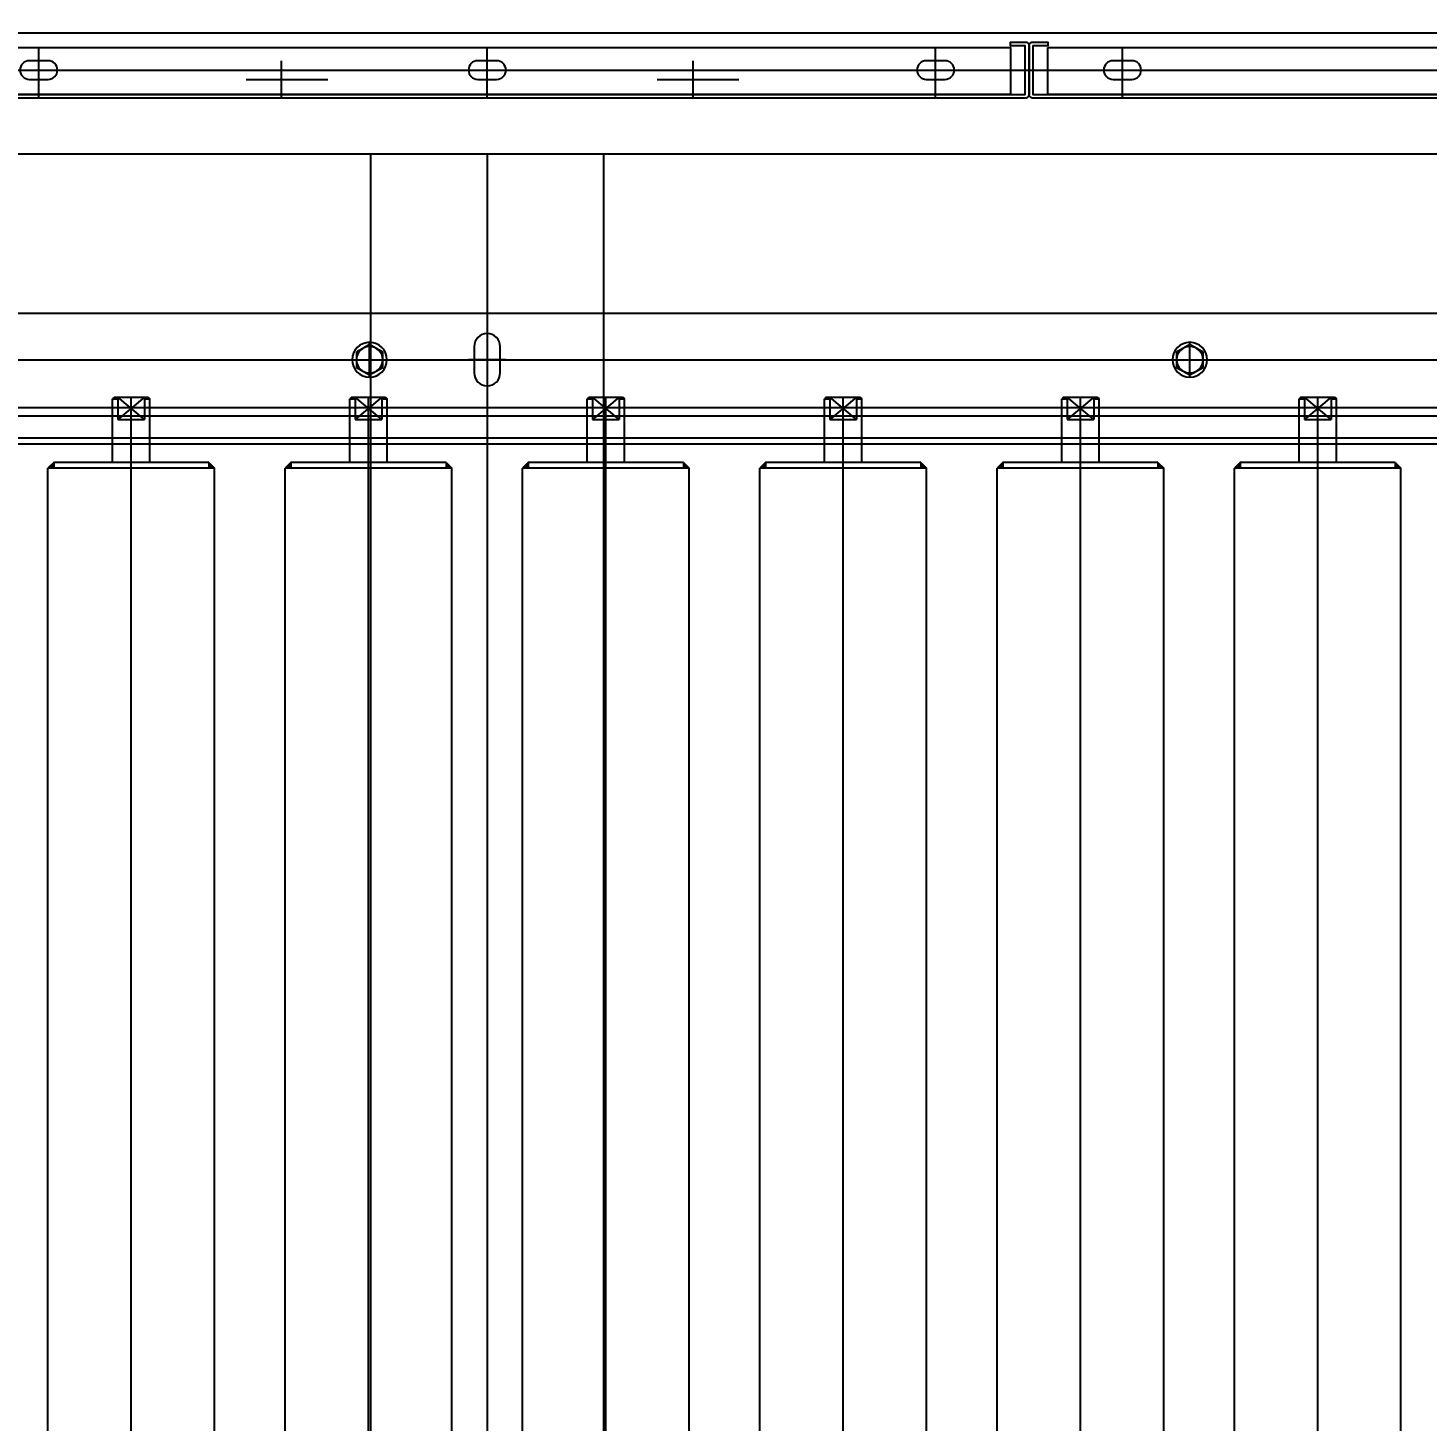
# Model space of a CAD drawing. Header units: millimetres. Extents: x 5544 to 245194, y -610088 to 30375.
# Drawn here: x 103938 to 105435, y 18773 to 20263 of the extents above; entities that cross this region are included whole.
import ezdxf
from ezdxf.lldxf.tags import DXFTag

# ---------------------------------------------------------------- set-up
doc = ezdxf.new("R2010")
doc.units = ezdxf.units.MM
for name, color, linetype in [('1', 1, 'CENTER2'), ('15', 15, 'Continuous'), ('CL', 1, 'CENTER'), ('가상선', 6, 'PHANTOM'), ('외형선', 7, 'Continuous'), ('은선', 2, 'HIDDEN'), ('중심선', 1, 'CENTER')]:
    doc.layers.add(name, color=color, linetype=linetype)
doc.styles.get("Standard").update_dxf_attribs({"font": 'SYMBOL'})
tags = doc.linetypes.add('CENTER', pattern=[2, 1.25, -0.25, 0.25, -0.25]).pattern_tags.tags
tags[10:11] = [DXFTag(74, 4), DXFTag(75, 0), DXFTag(340, '0'), DXFTag(46, 1.0), DXFTag(50, 0.0), DXFTag(44, 0.0), DXFTag(45, 0.0)]
tags[8:9] = [DXFTag(74, 4), DXFTag(75, 0), DXFTag(340, '0'), DXFTag(46, 1.0), DXFTag(50, 0.0), DXFTag(44, 0.0), DXFTag(45, 0.0)]
tags[6:7] = [DXFTag(74, 4), DXFTag(75, 0), DXFTag(340, '0'), DXFTag(46, 1.0), DXFTag(50, 0.0), DXFTag(44, 0.0), DXFTag(45, 0.0)]
tags[4:5] = [DXFTag(74, 4), DXFTag(75, 0), DXFTag(340, '0'), DXFTag(46, 1.0), DXFTag(50, 0.0), DXFTag(44, 0.0), DXFTag(45, 0.0)]
tags = doc.linetypes.add('CENTER2', pattern=[1.125, 0.75, -0.125, 0.125, -0.125]).pattern_tags.tags
tags[10:11] = [DXFTag(74, 4), DXFTag(75, 0), DXFTag(340, '0'), DXFTag(46, 1.0), DXFTag(50, 0.0), DXFTag(44, 0.0), DXFTag(45, 0.0)]
tags[8:9] = [DXFTag(74, 4), DXFTag(75, 0), DXFTag(340, '0'), DXFTag(46, 1.0), DXFTag(50, 0.0), DXFTag(44, 0.0), DXFTag(45, 0.0)]
tags[6:7] = [DXFTag(74, 4), DXFTag(75, 0), DXFTag(340, '0'), DXFTag(46, 1.0), DXFTag(50, 0.0), DXFTag(44, 0.0), DXFTag(45, 0.0)]
tags[4:5] = [DXFTag(74, 4), DXFTag(75, 0), DXFTag(340, '0'), DXFTag(46, 1.0), DXFTag(50, 0.0), DXFTag(44, 0.0), DXFTag(45, 0.0)]
tags = doc.linetypes.add('HIDDEN', pattern=[0.375, 0.25, -0.125]).pattern_tags.tags
tags[6:7] = [DXFTag(74, 4), DXFTag(75, 0), DXFTag(340, '0'), DXFTag(46, 1.0), DXFTag(50, 0.0), DXFTag(44, 0.0), DXFTag(45, 0.0)]
tags[4:5] = [DXFTag(74, 4), DXFTag(75, 0), DXFTag(340, '0'), DXFTag(46, 1.0), DXFTag(50, 0.0), DXFTag(44, 0.0), DXFTag(45, 0.0)]
tags = doc.linetypes.add('PHANTOM', pattern=[2.5, 1.25, -0.25, 0.25, -0.25, 0.25, -0.25]).pattern_tags.tags
tags[14:15] = [DXFTag(74, 4), DXFTag(75, 0), DXFTag(340, '0'), DXFTag(46, 1.0), DXFTag(50, 0.0), DXFTag(44, 0.0), DXFTag(45, 0.0)]
tags[12:13] = [DXFTag(74, 4), DXFTag(75, 0), DXFTag(340, '0'), DXFTag(46, 1.0), DXFTag(50, 0.0), DXFTag(44, 0.0), DXFTag(45, 0.0)]
tags[10:11] = [DXFTag(74, 4), DXFTag(75, 0), DXFTag(340, '0'), DXFTag(46, 1.0), DXFTag(50, 0.0), DXFTag(44, 0.0), DXFTag(45, 0.0)]
tags[8:9] = [DXFTag(74, 4), DXFTag(75, 0), DXFTag(340, '0'), DXFTag(46, 1.0), DXFTag(50, 0.0), DXFTag(44, 0.0), DXFTag(45, 0.0)]
tags[6:7] = [DXFTag(74, 4), DXFTag(75, 0), DXFTag(340, '0'), DXFTag(46, 1.0), DXFTag(50, 0.0), DXFTag(44, 0.0), DXFTag(45, 0.0)]
tags[4:5] = [DXFTag(74, 4), DXFTag(75, 0), DXFTag(340, '0'), DXFTag(46, 1.0), DXFTag(50, 0.0), DXFTag(44, 0.0), DXFTag(45, 0.0)]
doc.dimstyles.new('DIM-A-002-평면', dxfattribs={"dimscale": 170, "dimtxt": 1, "dimasz": 0.4, "dimexe": 0.2, "dimexo": 0.3, "dimgap": 0.4, "dimtad": 1, "dimdec": 0, "dimtxsty": 'Standard', "dimcen": 0, "dimclrd": 15, "dimclre": 15, "dimclrt": 3, "dimadec": 0, "dimazin": 0, "dimtfac": 1, "dimtix": 1, "dimtmove": 0, "dimatfit": 3, "dimfxl": 1, "dimarcsym": 0})

# ---------------------------------------------------------------- blocks, each defined once
blk = doc.blocks.new('A$C1B42420D')
for points in [[(2, 240), (28, 240, 0.414214), (30, 242), (30, 818, 0.414214), (28, 820), (2, 820, 0.414214), (0, 818), (0, 810), (2, 810), (2, 818), (28, 818), (28, 242), (2, 242), (2, 250), (0, 250), (0, 242, 0.414214)], [(20, 775), (20, 765, -1), (10, 765), (10, 775, -1)], [(20, 535), (20, 525, -1), (10, 525), (10, 535, -1)], [(20, 295), (20, 285, -1), (10, 285), (10, 295, -1)]]:
    blk.add_lwpolyline(points, format="xyb", close=True)
blk.add_lwpolyline([(3, 810), (3, 250), (28, 250), (28, 810)], close=True)
at = {"layer": '1'}
for p, q in [((15, 820), (15, 240)), ((30, 770), (3, 770)), ((30, 530), (3, 530)), ((30, 290), (3, 290))]:
    blk.add_line(p, q, dxfattribs=at)
blk = doc.blocks.new('A$C69BB1000')
for points in [[(2, -70), (28, -70, 0.414214), (30, -68), (30, 578, 0.414214), (28, 580), (2, 580, 0.414214), (0, 578), (0, 570), (2, 570), (2, 578), (28, 578), (28, -68), (2, -68), (2, -60), (0, -60), (0, -68, 0.414214)], [(20, 535), (20, 525, -1), (10, 525), (10, 535, -1)], [(20, 260), (20, 250, -1), (10, 250), (10, 260, -1)], [(20, -15), (20, -25, -1), (10, -25), (10, -15, -1)]]:
    blk.add_lwpolyline(points, format="xyb", close=True)
blk.add_lwpolyline([(3, 570), (3, -60), (28, -60), (28, 570)], close=True)
at = {"layer": '1'}
for p, q in [((15, 580), (15, -70)), ((30, 530), (3, 530)), ((30, 255), (3, 255)), ((30, -20), (3, -20))]:
    blk.add_line(p, q, dxfattribs=at)
blk = doc.blocks.new('콘베어 롤러 1500용')
at = {"layer": '외형선'}
for points in [[(-41.5, -32), (-44.55, -32), (-41.5, -29)], [(41.5, -29), (44.55, -32), (41.5, -32)]]:
    blk.add_hatch(color=256, dxfattribs=at).paths.add_polyline_path(points)
at = {"layer": '가상선', "ltscale": 0.5}
for p, q in [((-7.14, -6), (7.14, 6)), ((-7.14, 6), (7.14, -6))]:
    blk.add_line(p, q, dxfattribs=at)
at = {"layer": '외형선'}
for p, q in [((-9, 6), (-10, 5)), ((-10, -29), (-10, 5)), ((-7.14, 5), (-10, 5)), ((9, 6), (-9, 6)), ((-7.14, 6), (-7.14, -6)), ((7.14, 6), (7.14, -6)), ((10, 5), (7.14, 5)), ((9, 6), (10, 5)), ((10, -29), (10, 5)), ((7.14, -6), (-7.14, -6)), ((-41.5, -29), (-44.55, -32)), ((-41.5, -29), (41.5, -29)), ((-41.5, -29), (-41.5, -32)), ((41.5, -29), (44.55, -32)), ((41.5, -29), (41.5, -32)), ((-44.55, -1506), (-44.55, -32)), ((-44.55, -32), (44.55, -32)), ((44.55, -1506), (44.55, -32))]:
    blk.add_line(p, q, dxfattribs=at)
at = {"layer": '중심선', "ltscale": 5}
blk.add_line((0, -1614), (0, 6), dxfattribs=at)
blk = doc.blocks.new('1755리프트  평면')
at = {"layer": '외형선'}
for p, q in [((877.5, 850), (-877.5, 850)), ((-383.12, 829.08), (-376.05, 833.16)), ((-376.05, 833.16), (-368.98, 829.08)), ((55.88, 829.08), (62.95, 833.16)), ((62.95, 833.16), (70.02, 829.08)), ((-383.12, 820.92), (-383.12, 829.08)), ((-368.98, 829.08), (-368.98, 820.92)), ((55.88, 820.92), (55.88, 829.08)), ((70.02, 829.08), (70.02, 820.92)), ((-376.05, 816.84), (-383.12, 820.92)), ((-368.98, 820.92), (-376.05, 816.84)), ((62.95, 816.84), (55.88, 820.92)), ((70.02, 820.92), (62.95, 816.84)), ((877.5, 780), (-877.5, 780))]:
    blk.add_line(p, q, dxfattribs=at)
for centre, radius in [((-376.05, 825), 9.32), ((-376.05, 825), 7.07), ((62.95, 825), 9.32), ((62.95, 825), 7.07)]:
    blk.add_circle(centre, radius, dxfattribs=at)
at = {"layer": '은선', "ltscale": 0.3}
for p, q in [((877.5, 799.5), (-877.5, 799.5)), ((877.5, 795), (-877.5, 795)), ((877.5, 783.2), (-877.5, 783.2))]:
    blk.add_line(p, q, dxfattribs=at)
at = {"layer": '중심선', "ltscale": 5}
for p, q in [((-376.05, 815.68), (-376.05, 834.32)), ((62.95, 815.68), (62.95, 834.32)), ((877.5, 825), (-877.5, 825))]:
    blk.add_line(p, q, dxfattribs=at)
at = {"linetype": 'Continuous'}
for p in [(-444.5, 799), (-317.5, 799), (-190.5, 799), (-63.5, 799), (63.5, 799), (190.5, 799)]:
    blk.add_blockref('콘베어 롤러 1500용', p, dxfattribs=at)
blk = doc.blocks.new('카평면')
at = {"elevation": 0}
blk.add_lwpolyline([(-1078.97, 822.27), (766.03, 822.27), (766.03, 757.27), (-1078.97, 757.27)], close=True, dxfattribs=at)
blk.add_lwpolyline([(-146.47, -1112.73), (-146.47, 757.27), (-271.47, 757.27), (-271.47, -1112.73)], dxfattribs=at)
blk.add_lwpolyline([(-215.97, 647.27), (-215.97, 640.27, 1), (-201.97, 640.27), (-201.97, 647.27), (-201.97, 654.27, 1), (-215.97, 654.27)], format="xyb", close=True, dxfattribs=at)
at = {"layer": '1'}
blk.add_line((-208.97, 757.27), (-208.97, -1177.73), dxfattribs=at)
at = {"layer": 'CL'}
for p, q in [((-318.97, 787.27), (-318.97, 807.27)), ((-318.97, 787.27), (-318.97, 807.27)), ((-98.97, 807.27), (-98.97, 787.27)), ((-98.97, 807.27), (-98.97, 787.27)), ((-337.97, 797.27), (-294.24, 797.27)), ((-337.97, 797.27), (-294.24, 797.27)), ((-117.97, 797.27), (-74.24, 797.27)), ((-117.97, 797.27), (-74.24, 797.27)), ((-208.97, 666.27), (-208.97, 622.54)), ((-198.97, 647.27), (-218.97, 647.27))]:
    blk.add_line(p, q, dxfattribs=at)
at = {"xscale": -1, "rotation": 89.99999999999993}
for name, p in [('A$C1B42420D', (321.03, 817.27)), ('A$C69BB1000', (661.03, 817.27))]:
    blk.add_blockref(name, p, dxfattribs=at)
at = {"xscale": -1}
blk.add_blockref('1755리프트  평면', (-208.97, -177.73), dxfattribs=at)
blk = doc.blocks.new('*D2799')
at = {"layer": '15', "color": 15, "lineweight": -2, "ltscale": 600}
for p, q in [((104480.1, 20358.3), (107941.9, 20358.3)), ((107907.9, 20290.3), (107907.9, 16226.3)), ((104480.1, 16158.3), (107941.9, 16158.3))]:
    blk.add_line(p, q, dxfattribs=at)
at = {"layer": '15', "color": 15}
for points in [[(107919.3, 20290.3), (107896.6, 20290.3), (107907.9, 20358.3)], [(107896.6, 16226.3), (107919.3, 16226.3), (107907.9, 16158.3)]]:
    blk.add_solid(points, dxfattribs=at)
at = {"layer": 'Defpoints', "color": 0}
for p in [(104429.1, 20358.3), (104429.1, 16158.3), (107907.9, 16158.3)]:
    blk.add_point(p, dxfattribs=at)
at = {"layer": '15', "color": 3, "ltscale": 600, "insert": (107752.5, 18258.3), "char_height": 170, "attachment_point": 5, "rotation": 90}
blk.add_mtext('DBG. 2100', dxfattribs=at)

msp = doc.modelspace()

# ---------------------------------------------------------------- block references
at = {"ltscale": 600, "xscale": 2, "yscale": 2, "zscale": 2}
msp.add_blockref('카평면', (104847, 18613.7, 0), dxfattribs=at)

# ---------------------------------------------------------------- dimensions: what is measured, and where the dimension line sits
at = {"layer": '15', "ltscale": 600}
dim = msp.add_linear_dim(base=(107907.9, 16158.3), p1=(104429.1, 20358.3), p2=(104429.1, 16158.3), angle=90, text='DBG. <>', dimstyle='DIM-A-002-평면', override={"dimlfac": 0.5}, dxfattribs=at)
dim.commit()
dim.dimension.update_dxf_attribs({"geometry": '*D2799', "text_midpoint": (107752.5, 18258.3)})

doc.saveas('drawing.dxf')
